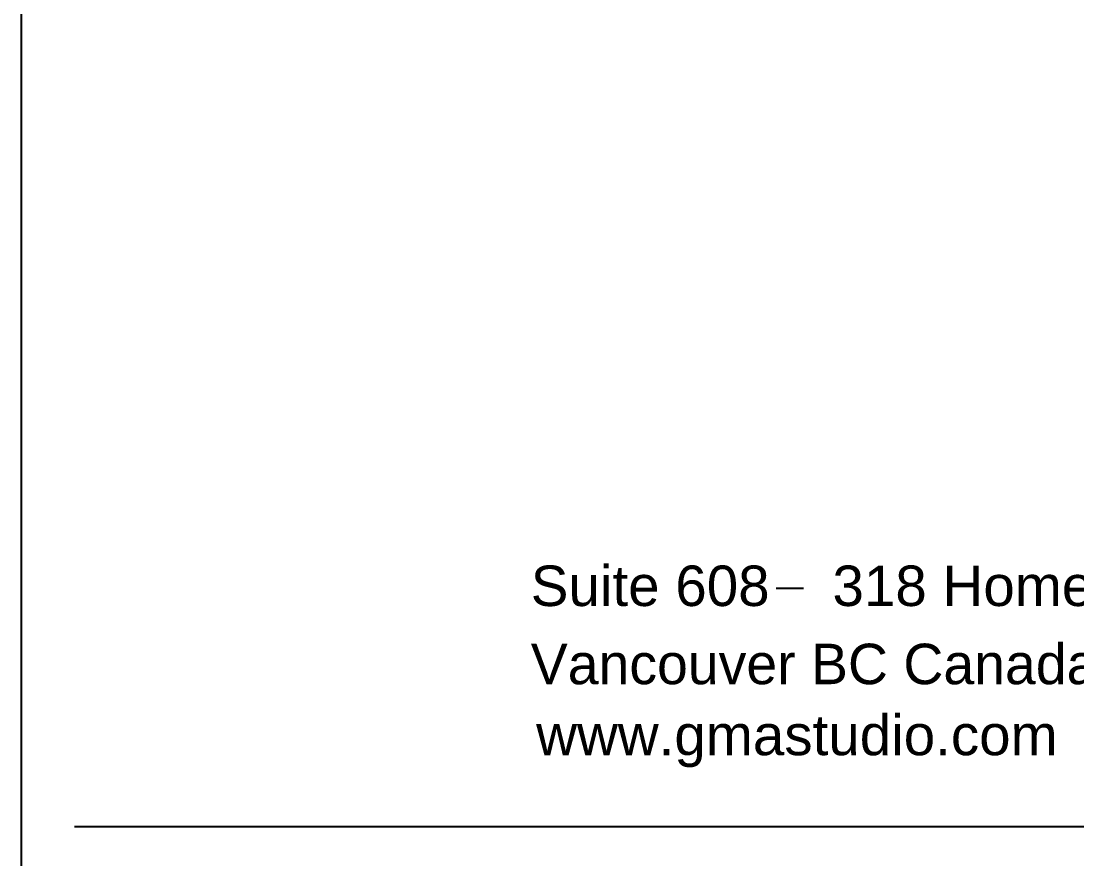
# Model space of a CAD drawing. Extents: x 0 to 36, y 0 to 24.
# Drawn here: x 31.747 to 33.75, y 20.336 to 21.925 of the extents above; entities that cross this region are included whole.
import ezdxf

# ---------------------------------------------------------------- set-up
doc = ezdxf.new("R2010")
doc.units = 0
doc.header["$LTSCALE"] = 4.5
doc.header["$MEASUREMENT"] = 0
doc.layers.add('A-SHBD', color=4, linetype='Continuous')
doc.styles.add('Address', font='swiss.ttf')

# ---------------------------------------------------------------- blocks, each defined once
blk = doc.blocks.new('Title block GMA-Side')
at = {"const_width": 0.00112}
blk.add_lwpolyline([(0.40191, -0.67388), (0.41672, -0.67388)], dxfattribs=at)
at = {"layer": 'A-SHBD', "color": 1}
blk.add_line((0.97068, -0.80087), (0.02843, -0.80087), dxfattribs=at)
at = {"style": 'Address'}
for s, p in [('Suite 608    318 Homer Street', (0.27135, -0.68327)), ('www.gmastudio.com', (0.27423, -0.7627))]:
    blk.add_text(s, height=0.0215474, dxfattribs=at).set_placement(p)
at = {"style": 'Address', "width": 0.98}
blk.add_text('Vancouver BC Canada V6B 2V2', height=0.0215474, dxfattribs=at).set_placement((0.27135, -0.72489))

msp = doc.modelspace()

# ---------------------------------------------------------------- linework, layer by layer
at = {"layer": 'A-SHBD', "color": 4}
msp.add_line((31.7472, 23.25), (31.7472, 0.75), dxfattribs=at)

# ---------------------------------------------------------------- block references
at = {"xscale": 3.562984933015871, "yscale": 3.562984933015871, "zscale": 3.562984933015871}
msp.add_blockref('Title block GMA-Side', (31.7472, 23.25), dxfattribs=at)

doc.saveas('drawing.dxf')
